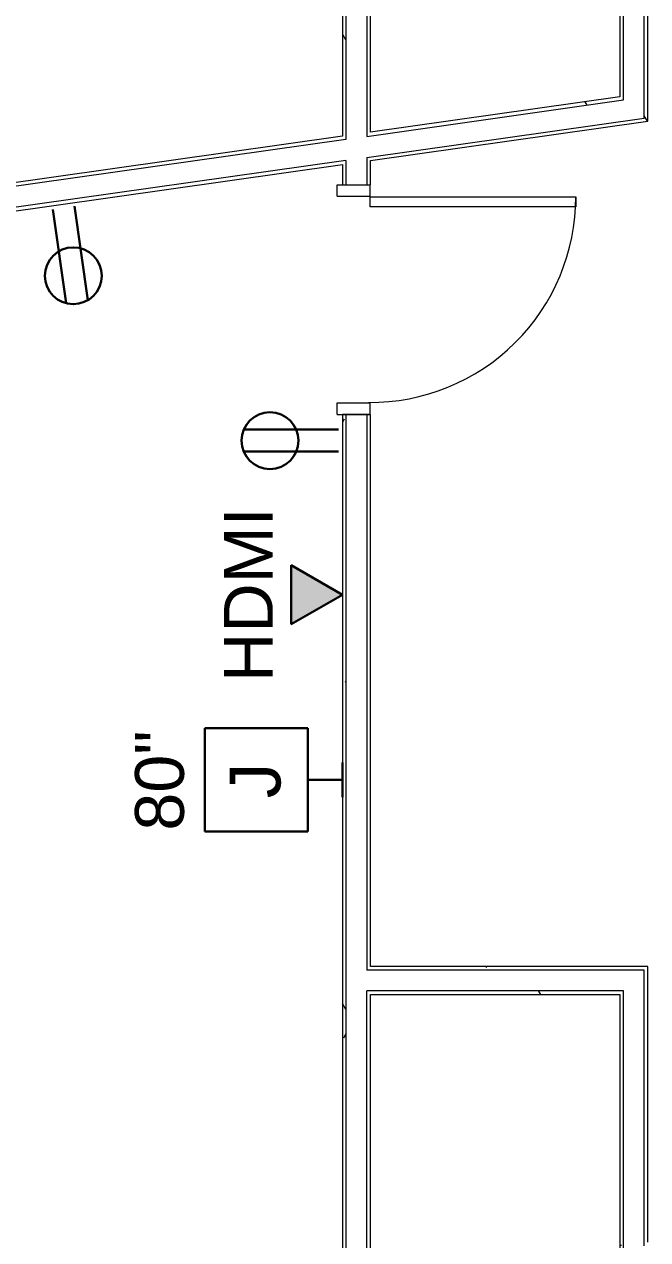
# Model space of a CAD drawing. Header units: inches. Extents: x 25273 to 28081, y 11840 to 13753.
# Drawn here: x 26400.9 to 26509.5, y 12296.7 to 12508.3 of the extents above; entities that cross this region are included whole.
import ezdxf

# ---------------------------------------------------------------- set-up
doc = ezdxf.new("R2010")
doc.units = ezdxf.units.IN
doc.header["$MEASUREMENT"] = 0
for name, color, linetype, lineweight in [('X1$0$A-ANNO-NOTE', 131, 'Continuous', 30), ('X1$0$A-DOOR', 31, 'Continuous', 13), ('X1$0$A-DOOR-FRAM', 31, 'Continuous', 20), ('X1$0$A-WALL', 113, 'Continuous', 13), ('X1$0$A-WALL-PATT', 111, 'Continuous', 13), ('X1$0$I-WALL', 2, 'Continuous', 13)]:
    doc.layers.add(name, color=color, linetype=linetype, lineweight=lineweight)
doc.styles.add('X1$0$Arial', font='arial.ttf', dxfattribs={"height": 8.851796})
doc.styles.add('X1$0$Swis721 Lt BT', font='swissl.ttf', dxfattribs={"height": 8.514638})
pattern_1 = [(0, (0, 0), (30.72, 7.68), [1.267, -21.773, 1.267, -21.773, -122.88]), (0, (0, 0), (30.72, 7.68), [-46.08, 1.267, -44.813, 1.267, -21.773, -53.76]), (0, (0, 0), (30.72, 7.68), [-115.2, 1.267, -14.093, 1.267, -37.133]), (120, (11.52, 3.84), (-22.0110751, 22.7643004), [1.267, -21.773, 1.267, -21.773, -122.88]), (120, (11.52, 3.84), (-22.0110751, 22.7643004), [-46.08, 1.267, -44.813, 1.267, -21.773, -53.76]), (120, (11.52, 3.84), (-22.0110751, 22.7643004), [-115.2, 1.267, -14.093, 1.267, -37.133]), (240, (15.36, 19.2), (-8.7089249, -30.4443004), [1.267, -21.773, 1.267, -21.773, -122.88]), (240, (15.36, 19.2), (-8.7089249, -30.4443004), [-46.08, 1.267, -44.813, 1.267, -21.773, -53.76]), (240, (15.36, 19.2), (-8.7089249, -30.4443004), [-115.2, 1.267, -14.093, 1.267, -37.133])]

# ---------------------------------------------------------------- blocks, each defined once
blk = doc.blocks.new('X1$0$Single Flush - OTJ_SOLIDFLUSH_ALUM-4896364-FIRST FLOOR POWER _ SIGNAL')
at = {"layer": 'X1$0$A-DOOR', "lineweight": 20}
for p, q in [((16.15625, -2.4375), (17.90625, -2.4375)), ((16.15625, -38.25), (16.15625, -2.4375)), ((17.90625, -2.4375), (17.90625, -38.25)), ((17.90625, -38.25), (16.15625, -38.25))]:
    blk.add_line(p, q, dxfattribs=at)
at = {"layer": 'X1$0$A-DOOR', "lineweight": 9}
blk.add_arc((17.90625, -2.4375), 35.8125, 179.5, 270, dxfattribs=at)
at = {"layer": 'X1$0$A-DOOR-FRAM'}
for p, q in [((-20, 3.3125), (-20, -2.4375)), ((-20, 3.3125), (-18, 3.3125)), ((-18, 3.3125), (-18, -2.4375)), ((18.000004, 3.3125), (18.000004, -2.4375)), ((18.000004, 3.3125), (20.000004, 3.3125)), ((20.000004, 3.3125), (20.000004, -2.4375)), ((-20, -2.4375), (-18, -2.4375)), ((18.000004, -2.4375), (20.000004, -2.4375))]:
    blk.add_line(p, q, dxfattribs=at)
blk = doc.blocks.new('X1')
at = {"layer": 'X1$0$A-ANNO-NOTE', "lineweight": 9}
blk.add_hatch(color=256, dxfattribs=at).paths.add_polyline_path([(26447.37, 12403.84), (26456.31, 12408.99), (26447.37, 12414.15)], flags=0)
at = {"layer": 'X1$0$A-WALL-PATT', "lineweight": 9}
h = blk.add_hatch(dxfattribs=at)
h.set_pattern_fill('FP1_1', color=256, style=0, pattern_type=2)
h.set_pattern_definition(pattern_1)
h.paths.add_polyline_path([(26508.89, 12491.39), (26509.52, 12491.48), (26509.52, 12543.62), (26508.89, 12543.54), (26508.89, 12491.48)], flags=0)
h = blk.add_hatch(dxfattribs=at)
h.set_pattern_fill('FP1_1', color=256, style=0, pattern_type=2)
h.set_pattern_definition(pattern_1)
h.paths.add_polyline_path([(26504.64, 12495.08), (26505.27, 12495.17), (26505.27, 12538.73), (26504.64, 12538.64), (26504.64, 12495.17)], flags=0)
h = blk.add_hatch(dxfattribs=at)
h.set_pattern_fill('FP1_1', color=256, style=0, pattern_type=2)
h.set_pattern_definition(pattern_1)
h.paths.add_polyline_path([(26456.31, 12293.79), (26456.93, 12293.79), (26456.93, 12440.39), (26456.31, 12440.39), (26456.31, 12317.92)], flags=0)
h.paths.add_polyline_path([(26456.31, 12480.39), (26456.93, 12480.39), (26456.93, 12484.65), (26456.31, 12484.56), (26456.31, 12483.93)], flags=0)
h.paths.add_polyline_path([(26456.31, 12488.22), (26456.93, 12488.31), (26456.93, 12536.17), (26456.31, 12536.08), (26456.31, 12488.31)], flags=0)
h = blk.add_hatch(dxfattribs=at)
h.set_pattern_fill('FP1_1', color=256, style=0, pattern_type=2)
h.set_pattern_definition(pattern_1)
h.paths.add_polyline_path([(26461.18, 12488.91), (26504.64, 12495.08), (26504.64, 12495.71), (26461.18, 12489.55)], flags=0)
h = blk.add_hatch(dxfattribs=at)
h.set_pattern_fill('FP1_1', color=256, style=0, pattern_type=2)
h.set_pattern_definition(pattern_1)
h.paths.add_polyline_path([(26197, 12451.44), (26206.03, 12452.72), (26205.94, 12453.34), (26197, 12452.07)], flags=0)
h.paths.add_polyline_path([(26244.64, 12458.2), (26456.31, 12488.22), (26456.31, 12488.85), (26244.55, 12458.81)], flags=0)
h = blk.add_hatch(dxfattribs=at)
h.set_pattern_fill('FP1_1', color=256, style=0, pattern_type=2)
h.set_pattern_definition(pattern_1)
h.paths.add_polyline_path([(26192.75, 12446.54), (26206.62, 12448.51), (26206.53, 12449.13), (26192.75, 12447.17)], flags=0)
h.paths.add_polyline_path([(26245.24, 12453.99), (26456.31, 12483.93), (26456.31, 12484.56), (26245.15, 12454.61)], flags=0)
h = blk.add_hatch(dxfattribs=at)
h.set_pattern_fill('FP1_1', color=256, style=0, pattern_type=2)
h.set_pattern_definition(pattern_1)
h.paths.add_polyline_path([(26461.18, 12343.61), (26508.89, 12343.61), (26508.88, 12344.23), (26461.18, 12344.23)], flags=0)
h = blk.add_hatch(dxfattribs=at)
h.set_pattern_fill('FP1_1', color=256, style=0, pattern_type=2)
h.set_pattern_definition(pattern_1)
h.paths.add_polyline_path([(26504.64, 12339.36), (26504.64, 12339.98), (26461.18, 12339.98), (26461.18, 12339.36), (26501.27, 12339.36)], flags=0)
h = blk.add_hatch(dxfattribs=at)
h.set_pattern_fill('FP1_1', color=256, style=0, pattern_type=2)
h.set_pattern_definition(pattern_1)
h.paths.add_polyline_path([(26504.64, 12291.98), (26505.27, 12291.98), (26505.27, 12339.98), (26504.64, 12339.98), (26504.64, 12295.61)], flags=0)
at = {"layer": 'X1$0$A-ANNO-NOTE'}
for p, q in [((26405.84, 12476.11), (26408.16, 12459.75)), ((26409.63, 12476.65), (26411.95, 12460.29)), ((26455.65, 12437.75), (26439.13, 12437.75)), ((26455.65, 12433.91), (26439.13, 12433.91)), ((26456.31, 12408.99), (26447.37, 12414.15)), ((26447.37, 12403.84), (26447.37, 12414.15)), ((26456.31, 12408.99), (26447.37, 12403.84)), ((26450.31, 12385.74), (26432.31, 12385.74)), ((26432.31, 12385.74), (26432.31, 12367.74)), ((26450.31, 12367.74), (26450.31, 12385.74)), ((26456.31, 12379.74), (26456.31, 12373.74)), ((26456.31, 12376.74), (26450.31, 12376.74)), ((26432.31, 12367.74), (26450.31, 12367.74))]:
    blk.add_line(p, q, dxfattribs=at)
at = {"layer": 'X1$0$A-ANNO-NOTE', "lineweight": 9}
for p, q in [((26447.37, 12414.15), (26447.37, 12403.84)), ((26456.31, 12408.99), (26447.37, 12414.15)), ((26447.37, 12403.84), (26456.31, 12408.99))]:
    blk.add_line(p, q, dxfattribs=at)
at = {"layer": 'X1$0$A-ANNO-NOTE'}
for centre in [(26409.41, 12464.54), (26443.69, 12435.83)]:
    blk.add_circle(centre, 4.95, dxfattribs=at)
at = {"layer": 'X1$0$A-WALL'}
for p, q in [((26508.89, 12492.02), (26508.89, 12543.54)), ((26505.27, 12495.17), (26505.27, 12539.36)), ((26456.93, 12536.17), (26456.93, 12488.31)), ((26460.56, 12533.02), (26460.56, 12488.83)), ((26460.56, 12488.83), (26505.27, 12495.17)), ((26460.56, 12485.16), (26508.89, 12492.02)), ((26456.93, 12488.31), (26244.64, 12458.2)), ((26456.93, 12484.65), (26245.15, 12454.61)), ((26456.93, 12484.65), (26456.93, 12480.39)), ((26460.56, 12485.16), (26460.56, 12480.39)), ((26456.93, 12440.39), (26456.93, 12220.76)), ((26460.56, 12440.39), (26460.56, 12343.61)), ((26508.89, 12343.61), (26460.56, 12343.61)), ((26508.89, 12295.61), (26508.89, 12343.61)), ((26460.56, 12220.76), (26460.56, 12339.98)), ((26505.27, 12339.98), (26460.56, 12339.98)), ((26505.27, 12291.98), (26505.27, 12339.98))]:
    blk.add_line(p, q, dxfattribs=at)
at = {"layer": 'X1$0$I-WALL'}
for p, q in [((26509.52, 12491.48), (26509.52, 12544.26)), ((26456.31, 12536.71), (26456.31, 12488.85)), ((26504.64, 12538.64), (26504.64, 12495.71)), ((26461.18, 12489.55), (26461.18, 12532.48)), ((26504.64, 12495.71), (26461.18, 12489.55)), ((26461.18, 12484.62), (26509.52, 12491.48)), ((26456.31, 12488.85), (26244.55, 12458.81)), ((26245.24, 12453.99), (26456.31, 12483.93)), ((26456.31, 12483.93), (26456.31, 12480.39)), ((26461.18, 12480.39), (26461.18, 12484.62)), ((26456.31, 12480.39), (26461.18, 12480.39)), ((26461.18, 12440.39), (26456.31, 12440.39)), ((26456.31, 12440.39), (26456.31, 12220.76)), ((26461.18, 12344.23), (26461.18, 12440.39)), ((26509.52, 12344.23), (26461.18, 12344.23)), ((26509.52, 12296.23), (26509.52, 12344.23)), ((26461.18, 12220.76), (26461.18, 12339.36)), ((26461.18, 12339.36), (26504.64, 12339.36)), ((26504.64, 12339.36), (26504.64, 12291.36))]:
    blk.add_line(p, q, dxfattribs=at)
at = {"layer": 'X1$0$A-DOOR', "rotation": 89.99999999999993}
blk.add_blockref('X1$0$Single Flush - OTJ_SOLIDFLUSH_ALUM-4896364-FIRST FLOOR POWER _ SIGNAL', (26458.74, 12460.39), dxfattribs=at)
at = {"layer": 'X1$0$A-ANNO-NOTE', "lineweight": 9, "attachment_point": 2, "rotation": 90}
for s, insert, char_height, width, line_spacing_factor, style in [('HDMI', (26435.67, 12408.99), 8.515, 34.884, 1.00667, 'X1$0$Swis721 Lt BT'), ('80"', (26420.17, 12376.62), 8.515, 18.9, 1.00667, 'X1$0$Swis721 Lt BT'), ('J', (26436.68, 12376.62), 8.85, 7.344, 0.938532, 'X1$0$Arial')]:
    blk.add_mtext(s, dxfattribs=dict(at, insert=insert, char_height=char_height, width=width, line_spacing_factor=line_spacing_factor, style=style))

msp = doc.modelspace()

# ---------------------------------------------------------------- block references
at = {"lineweight": 5}
msp.add_blockref('X1', (0, 0), dxfattribs=at)

doc.saveas('drawing.dxf')
